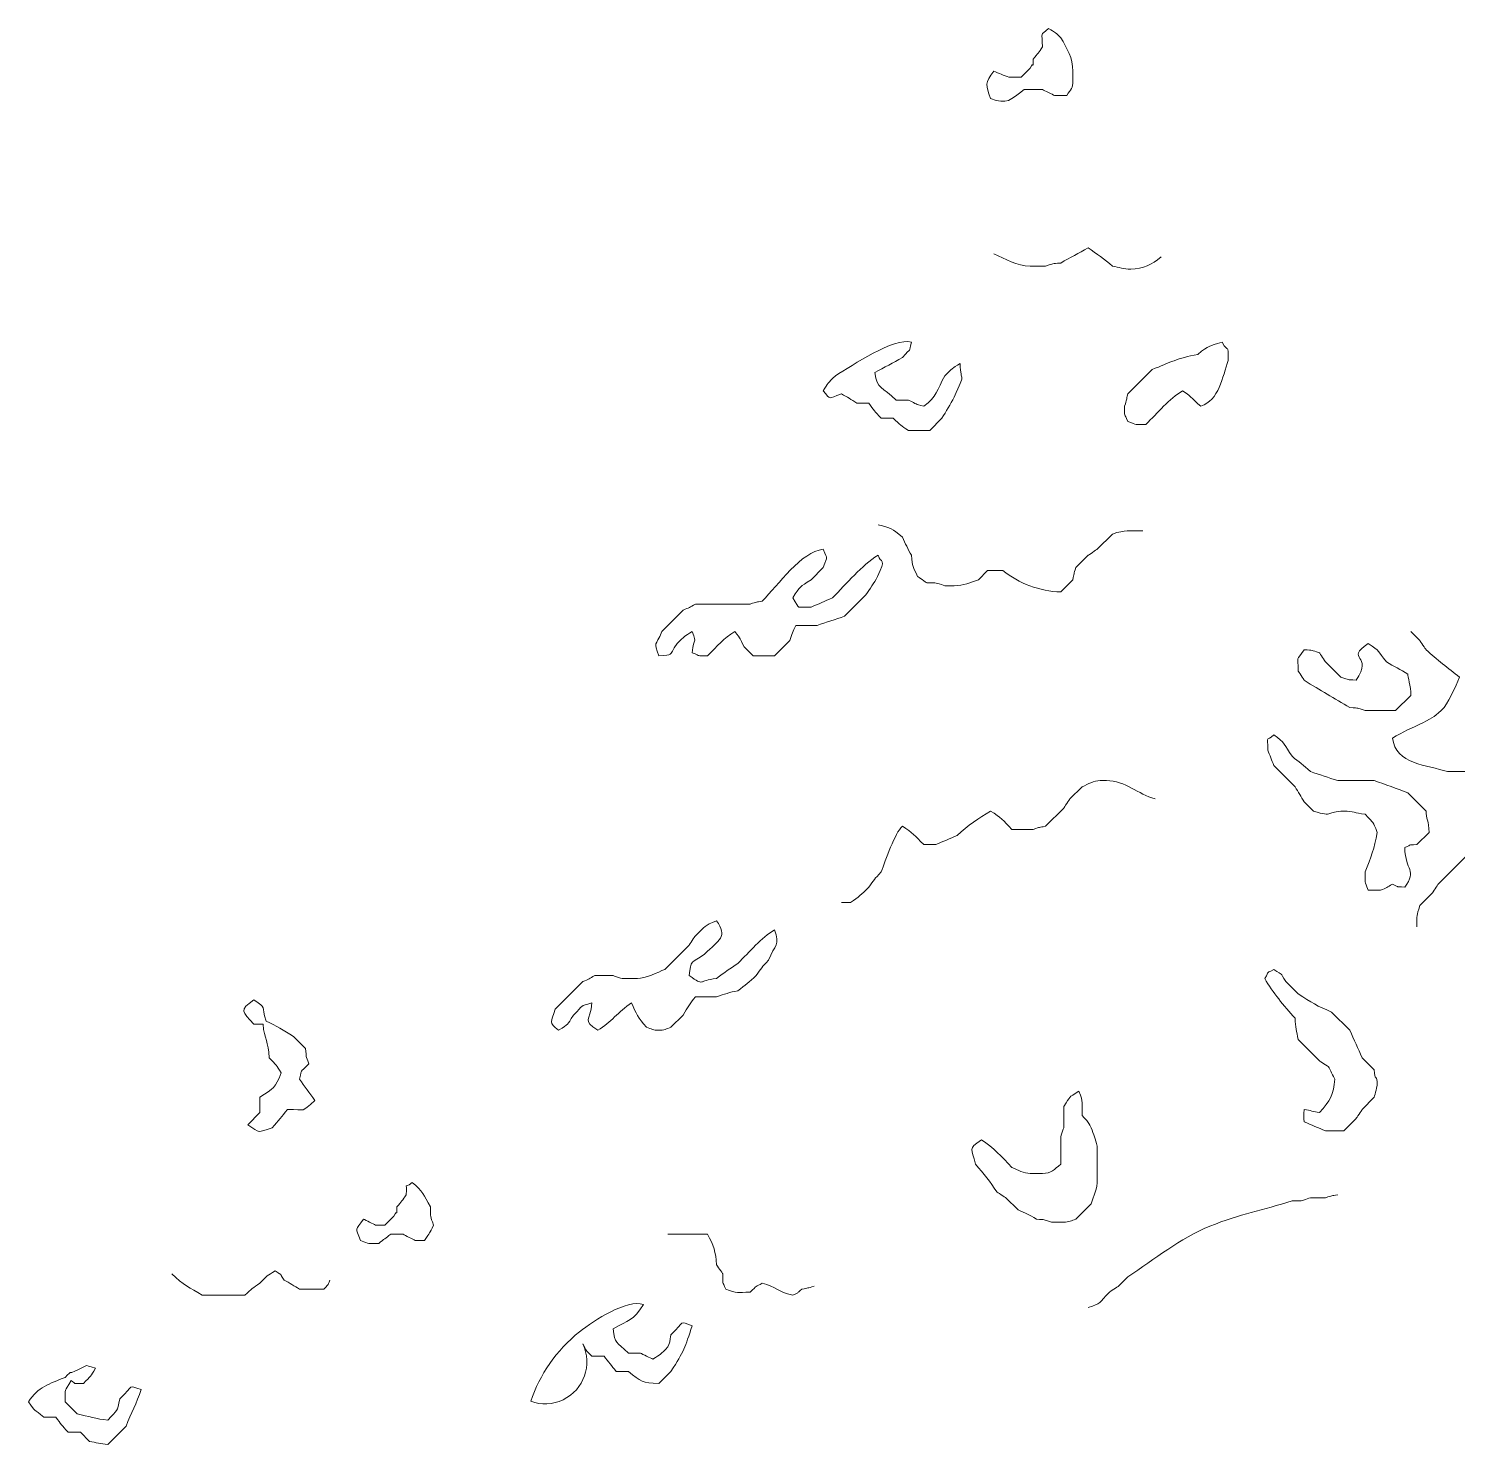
# Model space of a CAD drawing. Header units: millimetres. Extents: x -6423 to -1759, y 6 to 2012.
# Drawn here: x -2141.8 to -2071.4, y 1637.1 to 1706.8 of the extents above; entities that cross this region are included whole.
import ezdxf

# ---------------------------------------------------------------- set-up
doc = ezdxf.new("R2010")
doc.units = ezdxf.units.MM
doc.header["$MEASUREMENT"] = 0
doc.layers.add('layer 1', color=7, linetype='Continuous')

msp = doc.modelspace()

# ---------------------------------------------------------------- linework, layer by layer
at = {"layer": 'layer 1', "color": 177, "lineweight": 9}
for points, knots in [([(-2090.953, 1706.3425), (-2091.3046, 1706.6936), (-2091.2062, 1706.5832), (-2091.5527, 1706.7921), (-2091.5527, 1706.7921), (-2091.9938, 1706.4134), (-2091.8525, 1706.6787), (-2091.8525, 1705.8925), (-2091.8525, 1705.8925), (-2092.0342, 1705.6088), (-2092.0832, 1705.5646), (-2092.3024, 1705.293), (-2092.3024, 1705.293), (-2092.3024, 1704.6955), (-2092.2771, 1705.2496), (-2092.4523, 1704.8431), (-2092.4523, 1704.8431), (-2092.4523, 1704.8431), (-2092.902, 1704.3933), (-2092.902, 1704.3933), (-2092.902, 1704.3933), (-2092.902, 1704.3933), (-2093.5018, 1704.3934), (-2093.5018, 1704.3934), (-2093.5018, 1704.3934), (-2093.748, 1704.4941), (-2094.0044, 1704.594), (-2094.2514, 1704.693), (-2094.2514, 1704.693), (-2094.6756, 1704.098), (-2094.6651, 1704.0233), (-2094.4014, 1703.3437), (-2094.4014, 1703.3437), (-2093.6157, 1703.0389), (-2093.4144, 1703.2709), (-2092.7521, 1703.7935), (-2092.7521, 1703.7935), (-2092.7521, 1703.7935), (-2091.8525, 1703.7936), (-2091.8525, 1703.7936), (-2091.8525, 1703.7936), (-2091.7569, 1703.7393), (-2091.3567, 1703.5482), (-2091.253, 1703.4937), (-2091.253, 1703.4937), (-2091.253, 1703.4937), (-2090.6532, 1703.4938), (-2090.6532, 1703.4938), (-2090.6532, 1703.4938), (-2090.4538, 1703.8315), (-2090.3534, 1703.8138), (-2090.3534, 1704.2434), (-2090.3534, 1704.2434), (-2090.3534, 1704.2434), (-2090.3534, 1704.693), (-2090.3534, 1704.693), (-2090.3534, 1704.693), (-2090.3534, 1705.3378), (-2090.6439, 1705.8265), (-2090.953, 1706.3425)], [0, 0, 0, 0, 0.0625, 0.0625, 0.0625, 0.0625, 0.125, 0.125, 0.125, 0.125, 0.1875, 0.1875, 0.1875, 0.1875, 0.25, 0.25, 0.25, 0.25, 0.3125, 0.3125, 0.3125, 0.3125, 0.375, 0.375, 0.375, 0.375, 0.4375, 0.4375, 0.4375, 0.4375, 0.5, 0.5, 0.5, 0.5, 0.5625, 0.5625, 0.5625, 0.5625, 0.625, 0.625, 0.625, 0.625, 0.6875, 0.6875, 0.6875, 0.6875, 0.75, 0.75, 0.75, 0.75, 0.8125, 0.8125, 0.8125, 0.8125, 0.875, 0.875, 0.875, 0.875, 1, 1, 1, 1]), ([(-2094.2516, 1695.6977), (-2093.6555, 1695.4588), (-2093.1346, 1695.0979), (-2092.4523, 1695.098), (-2092.4523, 1695.098), (-2092.4523, 1695.098), (-2092.1525, 1695.0979), (-2092.1525, 1695.0979), (-2092.1525, 1695.0979), (-2092.1525, 1695.0979), (-2091.7027, 1695.0979), (-2091.7027, 1695.0979), (-2091.7027, 1695.0979), (-2091.2625, 1695.2436), (-2091.4268, 1695.2115), (-2090.953, 1695.2478), (-2090.953, 1695.2478), (-2090.4881, 1695.5262), (-2090.0685, 1695.7191), (-2089.6038, 1695.9976), (-2089.6038, 1695.9976), (-2089.1865, 1695.7153), (-2088.8061, 1695.4238), (-2088.4043, 1695.098), (-2088.4043, 1695.098), (-2088.072, 1695.0351), (-2087.8644, 1694.9481), (-2087.5048, 1694.9478), (-2087.5048, 1694.9478), (-2086.8695, 1694.9481), (-2086.4863, 1695.1682), (-2086.0054, 1695.5478)], [0, 0, 0, 0, 0.1111111, 0.1111111, 0.1111111, 0.1111111, 0.2222222, 0.2222222, 0.2222222, 0.2222222, 0.3333333, 0.3333333, 0.3333333, 0.3333333, 0.4444444, 0.4444444, 0.4444444, 0.4444444, 0.5555556, 0.5555556, 0.5555556, 0.5555556, 0.6666667, 0.6666667, 0.6666667, 0.6666667, 0.7777778, 0.7777778, 0.7777778, 0.7777778, 1, 1, 1, 1]), ([(-2095.9006, 1690.3002), (-2096.3261, 1690.0435), (-2096.264, 1690.0782), (-2096.6505, 1689.7006), (-2096.6505, 1689.7006), (-2097.0571, 1689.0213), (-2097.0545, 1688.6288), (-2097.6999, 1688.2014), (-2097.6999, 1688.2014), (-2098.1585, 1688.3259), (-2097.9988, 1688.2701), (-2098.4495, 1688.5009), (-2098.4495, 1688.5009), (-2098.4495, 1688.5009), (-2099.049, 1688.5012), (-2099.049, 1688.5012), (-2099.049, 1688.5012), (-2099.7301, 1689.1673), (-2100.0174, 1689.0278), (-2100.0985, 1689.8503), (-2100.0985, 1689.8503), (-2099.6337, 1690.1289), (-2099.2141, 1690.3217), (-2098.7492, 1690.6001), (-2098.7492, 1690.6001), (-2098.2425, 1691.1497), (-2098.4669, 1690.7672), (-2098.2994, 1691.3497), (-2098.2994, 1691.3497), (-2099.172, 1691.6024), (-2101.2015, 1690.2072), (-2102.0476, 1689.7006), (-2102.0476, 1689.7006), (-2102.4285, 1689.3196), (-2102.394, 1689.3648), (-2102.6473, 1688.9508), (-2102.6473, 1688.9508), (-2102.2433, 1688.4805), (-2102.4531, 1688.5723), (-2101.7477, 1688.8012), (-2101.7477, 1688.8012), (-2101.4602, 1688.6503), (-2101.2739, 1688.5316), (-2100.9981, 1688.3512), (-2100.9981, 1688.3512), (-2100.9981, 1688.3512), (-2100.3983, 1688.3513), (-2100.3983, 1688.3513), (-2100.3983, 1688.3513), (-2100.1542, 1687.9857), (-2100.1228, 1687.9525), (-2099.7988, 1687.6015), (-2099.7988, 1687.6015), (-2099.7988, 1687.6015), (-2099.199, 1687.6016), (-2099.199, 1687.6016), (-2099.199, 1687.6016), (-2098.8466, 1687.2769), (-2098.813, 1687.2475), (-2098.4495, 1687.0018), (-2098.4495, 1687.0018), (-2098.4495, 1687.0018), (-2097.3998, 1687.0019), (-2097.3998, 1687.0019), (-2097.3998, 1687.0019), (-2097.3998, 1687.0019), (-2096.8002, 1687.6015), (-2096.8002, 1687.6015), (-2096.8002, 1687.6015), (-2096.5907, 1687.9516), (-2096.3905, 1688.2958), (-2096.2005, 1688.6511), (-2096.2005, 1688.6511), (-2095.5945, 1689.9539), (-2095.9006, 1689.2744), (-2095.9006, 1690.3002)], [0, 0, 0, 0, 0.05, 0.05, 0.05, 0.05, 0.1, 0.1, 0.1, 0.1, 0.15, 0.15, 0.15, 0.15, 0.2, 0.2, 0.2, 0.2, 0.25, 0.25, 0.25, 0.25, 0.3, 0.3, 0.3, 0.3, 0.35, 0.35, 0.35, 0.35, 0.4, 0.4, 0.4, 0.4, 0.45, 0.45, 0.45, 0.45, 0.5, 0.5, 0.5, 0.5, 0.55, 0.55, 0.55, 0.55, 0.6, 0.6, 0.6, 0.6, 0.65, 0.65, 0.65, 0.65, 0.7, 0.7, 0.7, 0.7, 0.75, 0.75, 0.75, 0.75, 0.8, 0.8, 0.8, 0.8, 0.85, 0.85, 0.85, 0.85, 0.9, 0.9, 0.9, 0.9, 1, 1, 1, 1]), ([(-2083.007, 1691.3497), (-2083.6725, 1691.129), (-2083.6189, 1691.2143), (-2084.2063, 1690.7499), (-2084.2063, 1690.7499), (-2085.2098, 1690.5606), (-2085.559, 1690.3597), (-2086.4551, 1690.0005), (-2086.4551, 1690.0005), (-2086.4551, 1690.0005), (-2087.6547, 1688.8012), (-2087.6547, 1688.8012), (-2087.6547, 1688.8012), (-2087.7222, 1688.4789), (-2087.6913, 1688.5432), (-2087.8045, 1688.2014), (-2087.8045, 1688.2014), (-2087.8045, 1687.5988), (-2087.8306, 1687.9046), (-2087.6547, 1687.4518), (-2087.6547, 1687.4518), (-2087.1418, 1687.2526), (-2087.3714, 1687.3018), (-2086.7552, 1687.3016), (-2086.7552, 1687.3016), (-2086.1857, 1687.8712), (-2085.6004, 1688.5566), (-2084.956, 1688.9509), (-2084.956, 1688.9509), (-2084.4159, 1688.6132), (-2084.4868, 1688.5259), (-2084.0567, 1688.2012), (-2084.0567, 1688.2012), (-2083.1546, 1688.4662), (-2082.9842, 1689.6495), (-2082.7072, 1690.4502), (-2082.7072, 1690.4502), (-2082.7274, 1691.3817), (-2082.6616, 1690.7487), (-2083.007, 1691.3497)], [0, 0, 0, 0, 0.0909091, 0.0909091, 0.0909091, 0.0909091, 0.1818182, 0.1818182, 0.1818182, 0.1818182, 0.2727273, 0.2727273, 0.2727273, 0.2727273, 0.3636364, 0.3636364, 0.3636364, 0.3636364, 0.4545455, 0.4545455, 0.4545455, 0.4545455, 0.5454545, 0.5454545, 0.5454545, 0.5454545, 0.6363636, 0.6363636, 0.6363636, 0.6363636, 0.7272727, 0.7272727, 0.7272727, 0.7272727, 0.8181818, 0.8181818, 0.8181818, 0.8181818, 1, 1, 1, 1]), ([(-2099.9487, 1682.3543), (-2099.2969, 1682.217), (-2099.2767, 1682.1707), (-2098.7492, 1681.7545), (-2098.7492, 1681.7545), (-2098.6026, 1681.4393), (-2098.4765, 1681.162), (-2098.2994, 1680.8549), (-2098.2994, 1680.8549), (-2098.2546, 1680.2716), (-2098.2322, 1680.3056), (-2097.9999, 1679.8056), (-2097.9999, 1679.8056), (-2097.982, 1679.7957), (-2097.5754, 1679.5221), (-2097.5499, 1679.5054), (-2097.5499, 1679.5054), (-2096.9602, 1679.4926), (-2097.1796, 1679.5272), (-2096.6502, 1679.3557), (-2096.6502, 1679.3557), (-2096.6502, 1679.3557), (-2096.2005, 1679.3556), (-2096.2005, 1679.3556), (-2096.2005, 1679.3556), (-2095.7384, 1679.3557), (-2095.4016, 1679.5167), (-2095.0009, 1679.6554), (-2095.0009, 1679.6554), (-2095.0009, 1679.6554), (-2094.5513, 1680.1052), (-2094.5513, 1680.1052), (-2094.5513, 1680.1052), (-2094.5513, 1680.1052), (-2093.8016, 1680.1053), (-2093.8016, 1680.1053), (-2093.8016, 1680.1053), (-2093.0097, 1679.4804), (-2091.9922, 1679.0782), (-2090.9532, 1679.0558), (-2090.9532, 1679.0558), (-2090.9532, 1679.0558), (-2090.3534, 1679.6554), (-2090.3534, 1679.6554), (-2090.3534, 1679.6554), (-2090.2858, 1679.9774), (-2090.3167, 1679.9132), (-2090.2035, 1680.2554), (-2090.2035, 1680.2554), (-2090.2035, 1680.2554), (-2089.6037, 1680.8549), (-2089.6037, 1680.8549), (-2089.6037, 1680.8549), (-2089.5861, 1680.8645), (-2089.1794, 1681.1384), (-2089.1538, 1681.1547), (-2089.1538, 1681.1547), (-2089.1538, 1681.1547), (-2088.4043, 1681.9045), (-2088.4043, 1681.9045), (-2088.4043, 1681.9045), (-2087.758, 1682.114), (-2087.6118, 1682.0544), (-2086.905, 1682.0544)], [0, 0, 0, 0, 0.0588235, 0.0588235, 0.0588235, 0.0588235, 0.1176471, 0.1176471, 0.1176471, 0.1176471, 0.1764706, 0.1764706, 0.1764706, 0.1764706, 0.2352941, 0.2352941, 0.2352941, 0.2352941, 0.2941176, 0.2941176, 0.2941176, 0.2941176, 0.3529412, 0.3529412, 0.3529412, 0.3529412, 0.4117647, 0.4117647, 0.4117647, 0.4117647, 0.4705882, 0.4705882, 0.4705882, 0.4705882, 0.5294118, 0.5294118, 0.5294118, 0.5294118, 0.5882353, 0.5882353, 0.5882353, 0.5882353, 0.6470588, 0.6470588, 0.6470588, 0.6470588, 0.7058824, 0.7058824, 0.7058824, 0.7058824, 0.7647059, 0.7647059, 0.7647059, 0.7647059, 0.8235294, 0.8235294, 0.8235294, 0.8235294, 0.8823529, 0.8823529, 0.8823529, 0.8823529, 1, 1, 1, 1]), ([(-2099.9486, 1680.8549), (-2100.7573, 1680.36), (-2101.4913, 1679.462), (-2102.1974, 1678.756), (-2102.1974, 1678.756), (-2102.5637, 1678.6093), (-2102.8808, 1678.4529), (-2103.2469, 1678.3061), (-2103.2469, 1678.3061), (-2104.0539, 1678.3237), (-2103.7326, 1678.1461), (-2104.1465, 1678.7558), (-2104.1465, 1678.7558), (-2103.7779, 1679.3584), (-2103.8114, 1679.2741), (-2103.2469, 1679.6554), (-2103.2469, 1679.6554), (-2103.2469, 1679.6554), (-2102.6473, 1680.2554), (-2102.6473, 1680.2554), (-2102.6473, 1680.2554), (-2102.4295, 1680.9275), (-2102.4241, 1680.5456), (-2102.6473, 1681.1548), (-2102.6473, 1681.1548), (-2103.7277, 1681.0481), (-2104.861, 1679.3908), (-2105.6459, 1678.6059), (-2105.6459, 1678.6059), (-2105.9678, 1678.5386), (-2105.9037, 1678.5693), (-2106.2454, 1678.4563), (-2106.2454, 1678.4563), (-2106.2454, 1678.4563), (-2108.9441, 1678.456), (-2108.9441, 1678.456), (-2108.9441, 1678.456), (-2109.2341, 1678.2703), (-2109.2341, 1678.2832), (-2109.5439, 1678.1563), (-2109.5439, 1678.1563), (-2109.5439, 1678.1563), (-2110.5934, 1677.1069), (-2110.5934, 1677.1069), (-2110.5934, 1677.1069), (-2110.9019, 1676.3373), (-2111.0128, 1676.6428), (-2110.7432, 1675.9074), (-2110.7432, 1675.9074), (-2109.9802, 1675.9826), (-2110.3046, 1675.8399), (-2109.8437, 1676.507), (-2109.8437, 1676.507), (-2109.4628, 1676.888), (-2109.5079, 1676.8536), (-2109.0941, 1677.1069), (-2109.0941, 1677.1069), (-2108.8672, 1676.3778), (-2109.0284, 1676.9122), (-2109.0941, 1676.0574), (-2109.0941, 1676.0574), (-2108.6154, 1675.8673), (-2108.9509, 1675.9207), (-2108.3445, 1675.9072), (-2108.3445, 1675.9072), (-2107.8501, 1676.4017), (-2107.5619, 1676.7602), (-2106.9951, 1677.1067), (-2106.9951, 1677.1067), (-2106.6809, 1676.6755), (-2106.767, 1676.8122), (-2106.5454, 1676.3571), (-2106.5454, 1676.3571), (-2106.5454, 1676.3571), (-2106.0957, 1675.9074), (-2106.0957, 1675.9074), (-2106.0957, 1675.9074), (-2106.0957, 1675.9074), (-2105.0461, 1675.9074), (-2105.0461, 1675.9074), (-2105.0461, 1675.9074), (-2105.0461, 1675.9074), (-2104.2966, 1676.6569), (-2104.2966, 1676.6569), (-2104.2966, 1676.6569), (-2104.1918, 1676.9726), (-2104.1342, 1677.1111), (-2103.9966, 1677.4066), (-2103.9966, 1677.4066), (-2103.9966, 1677.4066), (-2102.9472, 1677.4065), (-2102.9472, 1677.4065), (-2102.9472, 1677.4065), (-2102.4987, 1677.5618), (-2102.0463, 1677.7013), (-2101.5979, 1677.8562), (-2101.5979, 1677.8562), (-2101.5979, 1677.8562), (-2100.5484, 1678.9059), (-2100.5484, 1678.9059), (-2100.5484, 1678.9059), (-2100.3462, 1679.2154), (-2100.1501, 1679.4696), (-2099.9798, 1679.8056), (-2099.9798, 1679.8056), (-2099.5087, 1680.7341), (-2099.8336, 1680.4654), (-2099.9486, 1680.8549)], [0, 0, 0, 0, 0.0357143, 0.0357143, 0.0357143, 0.0357143, 0.0714286, 0.0714286, 0.0714286, 0.0714286, 0.1071429, 0.1071429, 0.1071429, 0.1071429, 0.1428571, 0.1428571, 0.1428571, 0.1428571, 0.1785714, 0.1785714, 0.1785714, 0.1785714, 0.2142857, 0.2142857, 0.2142857, 0.2142857, 0.25, 0.25, 0.25, 0.25, 0.2857143, 0.2857143, 0.2857143, 0.2857143, 0.3214286, 0.3214286, 0.3214286, 0.3214286, 0.3571429, 0.3571429, 0.3571429, 0.3571429, 0.3928571, 0.3928571, 0.3928571, 0.3928571, 0.4285714, 0.4285714, 0.4285714, 0.4285714, 0.4642857, 0.4642857, 0.4642857, 0.4642857, 0.5, 0.5, 0.5, 0.5, 0.5357143, 0.5357143, 0.5357143, 0.5357143, 0.5714286, 0.5714286, 0.5714286, 0.5714286, 0.6071429, 0.6071429, 0.6071429, 0.6071429, 0.6428571, 0.6428571, 0.6428571, 0.6428571, 0.6785714, 0.6785714, 0.6785714, 0.6785714, 0.7142857, 0.7142857, 0.7142857, 0.7142857, 0.75, 0.75, 0.75, 0.75, 0.7857143, 0.7857143, 0.7857143, 0.7857143, 0.8214286, 0.8214286, 0.8214286, 0.8214286, 0.8571429, 0.8571429, 0.8571429, 0.8571429, 0.8928571, 0.8928571, 0.8928571, 0.8928571, 0.9285714, 0.9285714, 0.9285714, 0.9285714, 1, 1, 1, 1]), ([(-2073.7116, 1677.1067), (-2073.7116, 1677.1067), (-2073.2618, 1676.6569), (-2073.2618, 1676.6569), (-2073.2618, 1676.6569), (-2073.2521, 1676.6394), (-2072.9781, 1676.2326), (-2072.9618, 1676.2073), (-2072.9618, 1676.2073), (-2072.4302, 1675.7163), (-2071.8659, 1675.3064), (-2071.3128, 1674.858), (-2071.3128, 1674.858), (-2071.5325, 1674.3101), (-2071.7554, 1673.871), (-2072.0623, 1673.3587), (-2072.0623, 1673.3587), (-2072.5345, 1672.9227), (-2072.5832, 1672.8919), (-2073.1118, 1672.6089), (-2073.1118, 1672.6089), (-2073.6252, 1672.3702), (-2074.1174, 1672.1551), (-2074.6111, 1671.8592), (-2074.6111, 1671.8592), (-2074.4835, 1670.5658), (-2072.8713, 1670.5211), (-2071.9124, 1670.2103), (-2071.9124, 1670.2103), (-2071.9124, 1670.2103), (-2068.464, 1670.21), (-2068.464, 1670.21), (-2068.464, 1670.21), (-2068.4387, 1669.6096), (-2068.4668, 1669.6492), (-2068.764, 1669.0107), (-2068.764, 1669.0107), (-2069.0346, 1668.5049), (-2069.2866, 1668.1981), (-2069.5135, 1667.6614), (-2069.5135, 1667.6614), (-2069.8381, 1667.309), (-2069.8676, 1667.2755), (-2070.1135, 1666.9118), (-2070.1135, 1666.9118), (-2070.1135, 1666.9118), (-2072.3623, 1664.6627), (-2072.3623, 1664.6627), (-2072.3623, 1664.6627), (-2072.372, 1664.6454), (-2072.6457, 1664.2384), (-2072.662, 1664.2131), (-2072.662, 1664.2131), (-2072.662, 1664.2131), (-2073.2618, 1663.6133), (-2073.2618, 1663.6133), (-2073.2618, 1663.6133), (-2073.4419, 1663.0576), (-2073.4117, 1663.1843), (-2073.4117, 1662.5638)], [0, 0, 0, 0, 0.0625, 0.0625, 0.0625, 0.0625, 0.125, 0.125, 0.125, 0.125, 0.1875, 0.1875, 0.1875, 0.1875, 0.25, 0.25, 0.25, 0.25, 0.3125, 0.3125, 0.3125, 0.3125, 0.375, 0.375, 0.375, 0.375, 0.4375, 0.4375, 0.4375, 0.4375, 0.5, 0.5, 0.5, 0.5, 0.5625, 0.5625, 0.5625, 0.5625, 0.625, 0.625, 0.625, 0.625, 0.6875, 0.6875, 0.6875, 0.6875, 0.75, 0.75, 0.75, 0.75, 0.8125, 0.8125, 0.8125, 0.8125, 0.875, 0.875, 0.875, 0.875, 1, 1, 1, 1]), ([(-2073.8615, 1675.0077), (-2074.2283, 1675.2276), (-2074.5442, 1675.3878), (-2074.9109, 1675.6074), (-2074.9109, 1675.6074), (-2075.3543, 1676.1543), (-2075.202, 1676.1264), (-2075.8105, 1676.5071), (-2075.8105, 1676.5071), (-2077.0074, 1675.6949), (-2075.507, 1675.9759), (-2076.4105, 1674.7081), (-2076.4105, 1674.7081), (-2076.925, 1674.7484), (-2076.6803, 1674.7025), (-2077.1599, 1674.8578), (-2077.1599, 1674.8578), (-2077.1599, 1674.8578), (-2077.9094, 1675.6075), (-2077.9094, 1675.6075), (-2077.9094, 1675.6075), (-2077.919, 1675.6253), (-2078.1929, 1676.0317), (-2078.2095, 1676.0574), (-2078.2095, 1676.0574), (-2078.6496, 1676.2033), (-2078.485, 1676.1706), (-2078.959, 1676.2072), (-2078.959, 1676.2072), (-2079.3832, 1675.6117), (-2079.2588, 1675.9656), (-2079.2588, 1675.1578), (-2079.2588, 1675.1578), (-2079.2494, 1675.1399), (-2078.9752, 1674.7335), (-2078.959, 1674.7078), (-2078.959, 1674.7078), (-2078.1587, 1674.1845), (-2077.4948, 1673.8286), (-2076.7103, 1673.3587), (-2076.7103, 1673.3587), (-2076.1953, 1673.3182), (-2076.4398, 1673.364), (-2075.9605, 1673.2085), (-2075.9605, 1673.2085), (-2075.9605, 1673.2085), (-2074.4612, 1673.2085), (-2074.4612, 1673.2085), (-2074.4612, 1673.2085), (-2074.4612, 1673.2085), (-2073.7116, 1673.9585), (-2073.7116, 1673.9585), (-2073.7116, 1673.9585), (-2073.7116, 1674.4162), (-2073.8614, 1674.892), (-2073.8615, 1675.0077)], [0, 0, 0, 0, 0.0666667, 0.0666667, 0.0666667, 0.0666667, 0.1333333, 0.1333333, 0.1333333, 0.1333333, 0.2, 0.2, 0.2, 0.2, 0.2666667, 0.2666667, 0.2666667, 0.2666667, 0.3333333, 0.3333333, 0.3333333, 0.3333333, 0.4, 0.4, 0.4, 0.4, 0.4666667, 0.4666667, 0.4666667, 0.4666667, 0.5333333, 0.5333333, 0.5333333, 0.5333333, 0.6, 0.6, 0.6, 0.6, 0.6666667, 0.6666667, 0.6666667, 0.6666667, 0.7333333, 0.7333333, 0.7333333, 0.7333333, 0.8, 0.8, 0.8, 0.8, 0.8666667, 0.8666667, 0.8666667, 0.8666667, 1, 1, 1, 1]), ([(-2072.9618, 1668.2611), (-2072.9618, 1668.2611), (-2073.8614, 1669.1605), (-2073.8614, 1669.1605), (-2073.8614, 1669.1605), (-2074.4308, 1669.3891), (-2074.9323, 1669.5602), (-2075.5107, 1669.7603), (-2075.5107, 1669.7603), (-2075.5107, 1669.7603), (-2077.3098, 1669.7604), (-2077.3098, 1669.7604), (-2077.3098, 1669.7604), (-2077.7582, 1669.9156), (-2078.2106, 1670.0549), (-2078.6591, 1670.21), (-2078.6591, 1670.21), (-2079.008, 1670.5323), (-2079.2076, 1670.6748), (-2079.5588, 1670.9596), (-2079.5588, 1670.9596), (-2079.9215, 1671.5147), (-2079.9156, 1671.6497), (-2080.4582, 1672.0094), (-2080.4582, 1672.0094), (-2080.8744, 1671.6519), (-2080.7402, 1672.083), (-2080.7581, 1671.2598), (-2080.7581, 1671.2598), (-2080.6573, 1671.0135), (-2080.5575, 1670.7568), (-2080.4582, 1670.51), (-2080.4582, 1670.51), (-2080.4582, 1670.51), (-2079.4087, 1669.4604), (-2079.4087, 1669.4604), (-2079.4087, 1669.4604), (-2079.2552, 1669.2003), (-2079.1144, 1668.9704), (-2078.959, 1668.7109), (-2078.959, 1668.7109), (-2078.959, 1668.7109), (-2078.5091, 1668.2609), (-2078.5091, 1668.2609), (-2078.5091, 1668.2609), (-2077.4733, 1667.9252), (-2077.8883, 1668.2609), (-2077.0098, 1668.2609), (-2077.0098, 1668.2609), (-2076.5028, 1668.2611), (-2076.5039, 1668.1529), (-2075.9605, 1668.1114), (-2075.9605, 1668.1114), (-2075.4774, 1667.5878), (-2075.6159, 1667.8152), (-2075.3607, 1667.2116), (-2075.3607, 1667.2116), (-2075.5118, 1666.4119), (-2075.6671, 1665.994), (-2075.9605, 1665.2626), (-2075.9605, 1665.2626), (-2075.9605, 1664.6464), (-2076.0095, 1664.876), (-2075.8105, 1664.3632), (-2075.8105, 1664.3632), (-2075.8105, 1664.3632), (-2075.2108, 1664.3629), (-2075.2108, 1664.3629), (-2075.2108, 1664.3629), (-2074.8858, 1664.4797), (-2074.8945, 1664.4957), (-2074.6111, 1664.6628), (-2074.6111, 1664.6628), (-2074.1778, 1664.4762), (-2074.5567, 1664.5557), (-2074.0113, 1664.5131), (-2074.0113, 1664.5131), (-2073.3836, 1665.3939), (-2073.9856, 1665.2872), (-2074.0113, 1666.4618), (-2074.0113, 1666.4618), (-2073.5783, 1666.6487), (-2073.9569, 1666.5691), (-2073.4118, 1666.612), (-2073.4118, 1666.612), (-2073.4118, 1666.612), (-2072.812, 1667.2116), (-2072.812, 1667.2116), (-2072.812, 1667.2116), (-2072.8243, 1667.7759), (-2072.9618, 1667.8971), (-2072.9618, 1668.2611)], [0, 0, 0, 0, 0.0416667, 0.0416667, 0.0416667, 0.0416667, 0.0833333, 0.0833333, 0.0833333, 0.0833333, 0.125, 0.125, 0.125, 0.125, 0.1666667, 0.1666667, 0.1666667, 0.1666667, 0.2083333, 0.2083333, 0.2083333, 0.2083333, 0.25, 0.25, 0.25, 0.25, 0.2916667, 0.2916667, 0.2916667, 0.2916667, 0.3333333, 0.3333333, 0.3333333, 0.3333333, 0.375, 0.375, 0.375, 0.375, 0.4166667, 0.4166667, 0.4166667, 0.4166667, 0.4583333, 0.4583333, 0.4583333, 0.4583333, 0.5, 0.5, 0.5, 0.5, 0.5416667, 0.5416667, 0.5416667, 0.5416667, 0.5833333, 0.5833333, 0.5833333, 0.5833333, 0.625, 0.625, 0.625, 0.625, 0.6666667, 0.6666667, 0.6666667, 0.6666667, 0.7083333, 0.7083333, 0.7083333, 0.7083333, 0.75, 0.75, 0.75, 0.75, 0.7916667, 0.7916667, 0.7916667, 0.7916667, 0.8333333, 0.8333333, 0.8333333, 0.8333333, 0.875, 0.875, 0.875, 0.875, 0.9166667, 0.9166667, 0.9166667, 0.9166667, 1, 1, 1, 1]), ([(-2101.7477, 1663.7631), (-2101.7477, 1663.7631), (-2101.2979, 1663.7634), (-2101.2979, 1663.7634), (-2101.2979, 1663.7634), (-2100.8766, 1664.0479), (-2100.7927, 1664.1271), (-2100.3983, 1664.5129), (-2100.3983, 1664.5129), (-2100.1542, 1664.8784), (-2100.1228, 1664.9114), (-2099.7988, 1665.2626), (-2099.7988, 1665.2626), (-2099.5643, 1665.8468), (-2099.1255, 1667.1882), (-2098.7492, 1667.5116), (-2098.7492, 1667.5116), (-2098.244, 1667.2024), (-2098.1397, 1667.0519), (-2097.6996, 1666.6118), (-2097.6996, 1666.6118), (-2097.6996, 1666.6118), (-2097.1001, 1666.612), (-2097.1001, 1666.612), (-2097.1001, 1666.612), (-2096.7337, 1666.7589), (-2096.4167, 1666.9148), (-2096.0506, 1667.0616), (-2096.0506, 1667.0616), (-2095.5288, 1667.5436), (-2094.9805, 1667.9195), (-2094.4014, 1668.2611), (-2094.4014, 1668.2611), (-2093.8964, 1667.9522), (-2093.792, 1667.8016), (-2093.3519, 1667.3614), (-2093.3519, 1667.3614), (-2093.3519, 1667.3614), (-2092.3024, 1667.3614), (-2092.3024, 1667.3614), (-2092.3024, 1667.3614), (-2091.9339, 1667.494), (-2092.0456, 1667.4452), (-2091.7027, 1667.5116), (-2091.7027, 1667.5116), (-2091.7027, 1667.5116), (-2090.8031, 1668.4109), (-2090.8031, 1668.4109), (-2090.8031, 1668.4109), (-2090.7934, 1668.4288), (-2090.5197, 1668.8353), (-2090.5032, 1668.8609), (-2090.5032, 1668.8609), (-2090.5032, 1668.8609), (-2089.9037, 1669.4604), (-2089.9037, 1669.4604), (-2089.9037, 1669.4604), (-2089.5737, 1669.5927), (-2089.3527, 1669.7603), (-2089.004, 1669.7604), (-2089.004, 1669.7604), (-2089.004, 1669.7604), (-2088.7041, 1669.7604), (-2088.7041, 1669.7604), (-2088.7041, 1669.7604), (-2087.7581, 1669.7604), (-2087.1519, 1669.0857), (-2086.3053, 1668.8609)], [0, 0, 0, 0, 0.0555556, 0.0555556, 0.0555556, 0.0555556, 0.1111111, 0.1111111, 0.1111111, 0.1111111, 0.1666667, 0.1666667, 0.1666667, 0.1666667, 0.2222222, 0.2222222, 0.2222222, 0.2222222, 0.2777778, 0.2777778, 0.2777778, 0.2777778, 0.3333333, 0.3333333, 0.3333333, 0.3333333, 0.3888889, 0.3888889, 0.3888889, 0.3888889, 0.4444444, 0.4444444, 0.4444444, 0.4444444, 0.5, 0.5, 0.5, 0.5, 0.5555556, 0.5555556, 0.5555556, 0.5555556, 0.6111111, 0.6111111, 0.6111111, 0.6111111, 0.6666667, 0.6666667, 0.6666667, 0.6666667, 0.7222222, 0.7222222, 0.7222222, 0.7222222, 0.7777778, 0.7777778, 0.7777778, 0.7777778, 0.8333333, 0.8333333, 0.8333333, 0.8333333, 0.8888889, 0.8888889, 0.8888889, 0.8888889, 1, 1, 1, 1]), ([(-2114.0417, 1658.8156), (-2114.6825, 1658.6317), (-2114.4082, 1658.7375), (-2114.9412, 1658.2159), (-2114.9412, 1658.2159), (-2115.3089, 1657.6718), (-2115.118, 1657.8248), (-2115.6909, 1657.4664), (-2115.6909, 1657.4664), (-2116.1682, 1657.8763), (-2116.0624, 1657.8326), (-2115.8409, 1658.516), (-2115.8409, 1658.516), (-2115.8409, 1658.516), (-2114.4914, 1659.8652), (-2114.4914, 1659.8652), (-2114.4914, 1659.8652), (-2114.1665, 1659.9822), (-2114.1752, 1659.998), (-2113.8917, 1660.1649), (-2113.8917, 1660.1649), (-2113.8917, 1660.1649), (-2112.9923, 1660.1651), (-2112.9923, 1660.1651), (-2112.9923, 1660.1651), (-2112.9832, 1660.1609), (-2112.5674, 1660.0243), (-2112.5423, 1660.0152), (-2112.5423, 1660.0152), (-2112.5423, 1660.0152), (-2111.7927, 1660.0153), (-2111.7927, 1660.0153), (-2111.7927, 1660.0153), (-2111.4202, 1660.0152), (-2110.7922, 1660.3251), (-2110.4434, 1660.465), (-2110.4434, 1660.465), (-2110.4434, 1660.465), (-2109.2441, 1661.6645), (-2109.2441, 1661.6645), (-2109.2441, 1661.6645), (-2109.2344, 1661.6821), (-2108.9604, 1662.0887), (-2108.9441, 1662.1142), (-2108.9441, 1662.1142), (-2108.3953, 1662.6509), (-2108.5472, 1662.5879), (-2107.8948, 1662.8638), (-2107.8948, 1662.8638), (-2107.338, 1662.0579), (-2107.7657, 1661.9432), (-2108.4944, 1661.2145), (-2108.4944, 1661.2145), (-2109.1465, 1660.7739), (-2109.1667, 1660.9484), (-2109.2441, 1660.1651), (-2109.2441, 1660.1651), (-2108.4484, 1659.5982), (-2108.8553, 1659.9412), (-2107.8948, 1660.0153), (-2107.8948, 1660.0153), (-2107.5159, 1660.3225), (-2107.2372, 1660.5089), (-2106.8454, 1660.7647), (-2106.8454, 1660.7647), (-2106.2757, 1661.3341), (-2105.6904, 1662.0197), (-2105.0461, 1662.414), (-2105.0461, 1662.414), (-2104.7649, 1661.646), (-2105.0288, 1661.7055), (-2105.3461, 1660.9146), (-2105.3461, 1660.9146), (-2105.6705, 1660.5625), (-2105.6998, 1660.5288), (-2105.9456, 1660.1651), (-2105.9456, 1660.1651), (-2106.2947, 1659.8428), (-2106.494, 1659.7003), (-2106.8452, 1659.4154), (-2106.8452, 1659.4154), (-2107.2704, 1659.3351), (-2107.5008, 1659.2519), (-2107.8949, 1659.1157), (-2107.8949, 1659.1157), (-2107.8949, 1659.1157), (-2108.9443, 1659.1157), (-2108.9443, 1659.1157), (-2108.9443, 1659.1157), (-2109.2497, 1658.7283), (-2109.3054, 1658.6142), (-2109.5439, 1658.2159), (-2109.5439, 1658.2159), (-2109.5439, 1658.2159), (-2110.1438, 1657.6164), (-2110.1438, 1657.6164), (-2110.1438, 1657.6164), (-2110.3625, 1657.5376), (-2110.4857, 1657.4662), (-2110.7434, 1657.4662), (-2110.7434, 1657.4662), (-2111.0045, 1657.4662), (-2111.1195, 1657.5421), (-2111.343, 1657.6164), (-2111.343, 1657.6164), (-2111.7871, 1658.0975), (-2111.8459, 1658.2852), (-2112.0927, 1658.8157), (-2112.0927, 1658.8157), (-2112.7382, 1658.3794), (-2113.103, 1657.8572), (-2113.7419, 1657.4662), (-2113.7419, 1657.4662), (-2114.5366, 1658.0058), (-2114.1138, 1657.8771), (-2114.0417, 1658.8156)], [0, 0, 0, 0, 0.0333333, 0.0333333, 0.0333333, 0.0333333, 0.0666667, 0.0666667, 0.0666667, 0.0666667, 0.1, 0.1, 0.1, 0.1, 0.1333333, 0.1333333, 0.1333333, 0.1333333, 0.1666667, 0.1666667, 0.1666667, 0.1666667, 0.2, 0.2, 0.2, 0.2, 0.2333333, 0.2333333, 0.2333333, 0.2333333, 0.2666667, 0.2666667, 0.2666667, 0.2666667, 0.3, 0.3, 0.3, 0.3, 0.3333333, 0.3333333, 0.3333333, 0.3333333, 0.3666667, 0.3666667, 0.3666667, 0.3666667, 0.4, 0.4, 0.4, 0.4, 0.4333333, 0.4333333, 0.4333333, 0.4333333, 0.4666667, 0.4666667, 0.4666667, 0.4666667, 0.5, 0.5, 0.5, 0.5, 0.5333333, 0.5333333, 0.5333333, 0.5333333, 0.5666667, 0.5666667, 0.5666667, 0.5666667, 0.6, 0.6, 0.6, 0.6, 0.6333333, 0.6333333, 0.6333333, 0.6333333, 0.6666667, 0.6666667, 0.6666667, 0.6666667, 0.7, 0.7, 0.7, 0.7, 0.7333333, 0.7333333, 0.7333333, 0.7333333, 0.7666667, 0.7666667, 0.7666667, 0.7666667, 0.8, 0.8, 0.8, 0.8, 0.8333333, 0.8333333, 0.8333333, 0.8333333, 0.8666667, 0.8666667, 0.8666667, 0.8666667, 0.9, 0.9, 0.9, 0.9, 0.9333333, 0.9333333, 0.9333333, 0.9333333, 1, 1, 1, 1]), ([(-2075.5107, 1655.5174), (-2075.5107, 1655.5174), (-2076.1102, 1656.117), (-2076.1102, 1656.117), (-2076.1102, 1656.117), (-2076.2999, 1656.5899), (-2076.5204, 1656.9938), (-2076.71, 1657.4664), (-2076.71, 1657.4664), (-2076.71, 1657.4664), (-2077.6096, 1658.3659), (-2077.6096, 1658.3659), (-2077.6096, 1658.3659), (-2078.3067, 1658.6456), (-2078.6235, 1658.8501), (-2079.2588, 1659.2656), (-2079.2588, 1659.2656), (-2079.2588, 1659.2656), (-2079.8584, 1659.8652), (-2079.8584, 1659.8652), (-2079.8584, 1659.8652), (-2080.2049, 1660.3834), (-2079.9552, 1660.1316), (-2080.4582, 1660.4649), (-2080.4582, 1660.4649), (-2080.9548, 1660.1823), (-2080.6139, 1660.4645), (-2080.9081, 1660.0153), (-2080.9081, 1660.0153), (-2080.5068, 1659.3354), (-2079.971, 1658.6748), (-2079.4087, 1658.0662), (-2079.4087, 1658.0662), (-2079.3985, 1657.5989), (-2079.3387, 1657.439), (-2079.2588, 1657.0166), (-2079.2588, 1657.0166), (-2079.2588, 1657.0166), (-2078.2094, 1655.9671), (-2078.2094, 1655.9671), (-2078.2094, 1655.9671), (-2078.1917, 1655.9576), (-2077.7852, 1655.6836), (-2077.7595, 1655.6673), (-2077.7595, 1655.6673), (-2077.7051, 1655.5716), (-2077.5142, 1655.1713), (-2077.4598, 1655.0678), (-2077.4598, 1655.0678), (-2077.5193, 1654.2901), (-2077.6699, 1654.0028), (-2078.2094, 1653.4182), (-2078.2094, 1653.4182), (-2078.5088, 1653.4762), (-2078.6595, 1653.5118), (-2078.959, 1653.5684), (-2078.959, 1653.5684), (-2078.9754, 1653.3361), (-2079.0101, 1653.4154), (-2078.959, 1652.9686), (-2078.959, 1652.9686), (-2078.604, 1652.8036), (-2078.2719, 1652.6641), (-2077.9094, 1652.5187), (-2077.9094, 1652.5187), (-2077.9094, 1652.5187), (-2077.0098, 1652.5187), (-2077.0098, 1652.5187), (-2077.0098, 1652.5187), (-2077.0098, 1652.5187), (-2076.4102, 1653.1187), (-2076.4102, 1653.1187), (-2076.4102, 1653.1187), (-2076.4005, 1653.1364), (-2076.1266, 1653.5427), (-2076.1102, 1653.5684), (-2076.1102, 1653.5684), (-2076.1102, 1653.5684), (-2075.5107, 1654.168), (-2075.5107, 1654.168), (-2075.5107, 1654.168), (-2075.4776, 1654.3255), (-2075.3607, 1654.7596), (-2075.3607, 1654.7676), (-2075.3607, 1654.7676), (-2075.3607, 1655.3195), (-2075.5107, 1654.9653), (-2075.5107, 1655.5174)], [0, 0, 0, 0, 0.0434783, 0.0434783, 0.0434783, 0.0434783, 0.0869565, 0.0869565, 0.0869565, 0.0869565, 0.1304348, 0.1304348, 0.1304348, 0.1304348, 0.173913, 0.173913, 0.173913, 0.173913, 0.2173913, 0.2173913, 0.2173913, 0.2173913, 0.2608696, 0.2608696, 0.2608696, 0.2608696, 0.3043478, 0.3043478, 0.3043478, 0.3043478, 0.3478261, 0.3478261, 0.3478261, 0.3478261, 0.3913043, 0.3913043, 0.3913043, 0.3913043, 0.4347826, 0.4347826, 0.4347826, 0.4347826, 0.4782609, 0.4782609, 0.4782609, 0.4782609, 0.5217391, 0.5217391, 0.5217391, 0.5217391, 0.5652174, 0.5652174, 0.5652174, 0.5652174, 0.6086957, 0.6086957, 0.6086957, 0.6086957, 0.6521739, 0.6521739, 0.6521739, 0.6521739, 0.6956522, 0.6956522, 0.6956522, 0.6956522, 0.7391304, 0.7391304, 0.7391304, 0.7391304, 0.7826087, 0.7826087, 0.7826087, 0.7826087, 0.826087, 0.826087, 0.826087, 0.826087, 0.8695652, 0.8695652, 0.8695652, 0.8695652, 0.9130435, 0.9130435, 0.9130435, 0.9130435, 1, 1, 1, 1]), ([(-2127.6851, 1654.018), (-2127.942, 1654.3982), (-2128.1968, 1654.6787), (-2128.4346, 1655.0678), (-2128.4346, 1655.0678), (-2128.2707, 1655.6712), (-2128.4782, 1655.27), (-2127.9848, 1655.8171), (-2127.9848, 1655.8171), (-2128.1309, 1656.2571), (-2128.0984, 1656.093), (-2128.1347, 1656.5669), (-2128.1347, 1656.5669), (-2128.1347, 1656.5669), (-2128.7346, 1657.1667), (-2128.7346, 1657.1667), (-2128.7346, 1657.1667), (-2129.2022, 1657.4469), (-2129.5846, 1657.7049), (-2130.0837, 1657.9163), (-2130.0837, 1657.9163), (-2130.351, 1658.7403), (-2130.0093, 1658.5082), (-2130.6835, 1658.9656), (-2130.6835, 1658.9656), (-2131.4294, 1658.4594), (-2131.259, 1658.4046), (-2130.6835, 1657.7662), (-2130.6835, 1657.7662), (-2130.6835, 1657.7662), (-2130.2337, 1657.7663), (-2130.2337, 1657.7663), (-2130.2337, 1657.7663), (-2130.1766, 1657.0195), (-2129.9512, 1656.9194), (-2129.9338, 1656.117), (-2129.9338, 1656.117), (-2129.5529, 1655.736), (-2129.5875, 1655.7812), (-2129.3341, 1655.3673), (-2129.3341, 1655.3673), (-2129.6525, 1654.6144), (-2129.6985, 1654.6311), (-2130.3835, 1654.168), (-2130.3835, 1654.168), (-2130.3835, 1654.168), (-2130.3835, 1653.4182), (-2130.3835, 1653.4182), (-2130.3835, 1653.4182), (-2130.3835, 1653.4182), (-2130.9834, 1652.8188), (-2130.9834, 1652.8188), (-2130.9834, 1652.8188), (-2130.3655, 1652.3786), (-2130.5284, 1652.4273), (-2129.784, 1652.6689), (-2129.784, 1652.6689), (-2129.4617, 1653.0177), (-2129.319, 1653.2171), (-2129.0341, 1653.5683), (-2129.0341, 1653.5683), (-2128.0896, 1653.5684), (-2128.376, 1653.3951), (-2127.6851, 1654.018)], [0, 0, 0, 0, 0.0588235, 0.0588235, 0.0588235, 0.0588235, 0.1176471, 0.1176471, 0.1176471, 0.1176471, 0.1764706, 0.1764706, 0.1764706, 0.1764706, 0.2352941, 0.2352941, 0.2352941, 0.2352941, 0.2941176, 0.2941176, 0.2941176, 0.2941176, 0.3529412, 0.3529412, 0.3529412, 0.3529412, 0.4117647, 0.4117647, 0.4117647, 0.4117647, 0.4705882, 0.4705882, 0.4705882, 0.4705882, 0.5294118, 0.5294118, 0.5294118, 0.5294118, 0.5882353, 0.5882353, 0.5882353, 0.5882353, 0.6470588, 0.6470588, 0.6470588, 0.6470588, 0.7058824, 0.7058824, 0.7058824, 0.7058824, 0.7647059, 0.7647059, 0.7647059, 0.7647059, 0.8235294, 0.8235294, 0.8235294, 0.8235294, 0.8823529, 0.8823529, 0.8823529, 0.8823529, 1, 1, 1, 1]), ([(-2089.4538, 1652.6686), (-2089.6775, 1653.0616), (-2089.5651, 1652.901), (-2089.9037, 1653.2686), (-2089.9037, 1653.2686), (-2089.9037, 1653.9178), (-2089.8306, 1653.894), (-2090.0534, 1654.468), (-2090.0534, 1654.468), (-2090.6265, 1654.1094), (-2090.4354, 1654.2622), (-2090.8034, 1653.7182), (-2090.8034, 1653.7182), (-2090.8034, 1653.7182), (-2090.8031, 1652.6686), (-2090.8031, 1652.6686), (-2090.8031, 1652.6686), (-2090.8074, 1652.6596), (-2090.9439, 1652.2441), (-2090.953, 1652.2189), (-2090.953, 1652.2189), (-2090.953, 1652.2189), (-2090.9532, 1650.8696), (-2090.9532, 1650.8696), (-2090.9532, 1650.8696), (-2091.2843, 1650.6083), (-2091.4073, 1650.42), (-2091.8525, 1650.4198), (-2091.8525, 1650.4198), (-2091.8525, 1650.4198), (-2092.4523, 1650.42), (-2092.4523, 1650.42), (-2092.4523, 1650.42), (-2092.8009, 1650.4198), (-2093.022, 1650.5874), (-2093.352, 1650.7195), (-2093.352, 1650.7195), (-2093.8725, 1651.2402), (-2094.2584, 1651.7064), (-2094.8513, 1652.0689), (-2094.8513, 1652.0689), (-2095.5701, 1651.5811), (-2095.3096, 1651.7096), (-2095.151, 1650.8696), (-2095.151, 1650.8696), (-2094.7404, 1650.4248), (-2094.4235, 1649.9971), (-2094.1015, 1649.5204), (-2094.1015, 1649.5204), (-2094.0841, 1649.5107), (-2093.6771, 1649.2367), (-2093.6519, 1649.2207), (-2093.6519, 1649.2207), (-2093.6519, 1649.2207), (-2093.0521, 1648.6206), (-2093.0521, 1648.6206), (-2093.0521, 1648.6206), (-2092.6495, 1648.4591), (-2092.5287, 1648.3963), (-2092.1525, 1648.171), (-2092.1525, 1648.171), (-2091.6378, 1648.1305), (-2091.8822, 1648.1764), (-2091.4029, 1648.0211), (-2091.4029, 1648.0211), (-2091.4029, 1648.0211), (-2090.953, 1648.0211), (-2090.953, 1648.0211), (-2090.953, 1648.0211), (-2090.953, 1648.0211), (-2090.8031, 1648.0211), (-2090.8031, 1648.0211), (-2090.8031, 1648.0211), (-2090.5422, 1648.021), (-2090.4272, 1648.0967), (-2090.2036, 1648.1709), (-2090.2036, 1648.1709), (-2090.2036, 1648.1709), (-2089.4538, 1648.9207), (-2089.4538, 1648.9207), (-2089.4538, 1648.9207), (-2089.3152, 1649.3212), (-2089.1538, 1649.6578), (-2089.1538, 1650.12), (-2089.1538, 1650.12), (-2089.1538, 1650.12), (-2089.1538, 1651.3193), (-2089.1538, 1651.3193), (-2089.1538, 1651.3193), (-2089.1538, 1651.3193), (-2089.1538, 1651.7692), (-2089.1538, 1651.7692), (-2089.1538, 1651.7692), (-2089.2689, 1652.1239), (-2089.3158, 1652.3216), (-2089.4538, 1652.6686)], [0, 0, 0, 0, 0.04, 0.04, 0.04, 0.04, 0.08, 0.08, 0.08, 0.08, 0.12, 0.12, 0.12, 0.12, 0.16, 0.16, 0.16, 0.16, 0.2, 0.2, 0.2, 0.2, 0.24, 0.24, 0.24, 0.24, 0.28, 0.28, 0.28, 0.28, 0.32, 0.32, 0.32, 0.32, 0.36, 0.36, 0.36, 0.36, 0.4, 0.4, 0.4, 0.4, 0.44, 0.44, 0.44, 0.44, 0.48, 0.48, 0.48, 0.48, 0.52, 0.52, 0.52, 0.52, 0.56, 0.56, 0.56, 0.56, 0.6, 0.6, 0.6, 0.6, 0.64, 0.64, 0.64, 0.64, 0.68, 0.68, 0.68, 0.68, 0.72, 0.72, 0.72, 0.72, 0.76, 0.76, 0.76, 0.76, 0.8, 0.8, 0.8, 0.8, 0.84, 0.84, 0.84, 0.84, 0.88, 0.88, 0.88, 0.88, 0.92, 0.92, 0.92, 0.92, 1, 1, 1, 1]), ([(-2121.9877, 1648.7708), (-2122.3325, 1649.3464), (-2122.3646, 1649.5759), (-2122.8872, 1649.97), (-2122.8872, 1649.97), (-2123.355, 1649.5827), (-2123.1088, 1650.1481), (-2123.1874, 1649.3704), (-2123.1874, 1649.3704), (-2123.3688, 1649.0866), (-2123.418, 1649.0425), (-2123.637, 1648.7708), (-2123.637, 1648.7708), (-2123.637, 1648.1732), (-2123.6118, 1648.7275), (-2123.7868, 1648.3211), (-2123.7868, 1648.3211), (-2123.7868, 1648.3211), (-2124.2368, 1647.871), (-2124.2368, 1647.871), (-2124.2368, 1647.871), (-2124.2368, 1647.871), (-2124.6866, 1647.8713), (-2124.6866, 1647.8713), (-2124.6866, 1647.8713), (-2124.7821, 1647.9255), (-2125.1821, 1648.1163), (-2125.2862, 1648.1709), (-2125.2862, 1648.1709), (-2125.7021, 1647.5871), (-2125.699, 1647.7984), (-2125.4361, 1647.1213), (-2125.4361, 1647.1213), (-2124.9232, 1646.9224), (-2125.1528, 1646.9717), (-2124.5365, 1646.9717), (-2124.5365, 1646.9717), (-2124.2671, 1647.1845), (-2124.2107, 1647.2382), (-2123.9369, 1647.4213), (-2123.9369, 1647.4213), (-2123.9369, 1647.4213), (-2123.3371, 1647.4214), (-2123.3371, 1647.4214), (-2123.3371, 1647.4214), (-2123.2415, 1647.3667), (-2122.8412, 1647.1759), (-2122.7374, 1647.1213), (-2122.7374, 1647.1213), (-2122.7374, 1647.1213), (-2122.2877, 1647.1213), (-2122.2877, 1647.1213), (-2122.2877, 1647.1213), (-2121.9733, 1647.5527), (-2122.0594, 1647.4162), (-2121.838, 1647.8713), (-2121.838, 1647.8713), (-2121.9985, 1648.3668), (-2121.9879, 1648.2049), (-2121.9877, 1648.7708)], [0, 0, 0, 0, 0.0625, 0.0625, 0.0625, 0.0625, 0.125, 0.125, 0.125, 0.125, 0.1875, 0.1875, 0.1875, 0.1875, 0.25, 0.25, 0.25, 0.25, 0.3125, 0.3125, 0.3125, 0.3125, 0.375, 0.375, 0.375, 0.375, 0.4375, 0.4375, 0.4375, 0.4375, 0.5, 0.5, 0.5, 0.5, 0.5625, 0.5625, 0.5625, 0.5625, 0.625, 0.625, 0.625, 0.625, 0.6875, 0.6875, 0.6875, 0.6875, 0.75, 0.75, 0.75, 0.75, 0.8125, 0.8125, 0.8125, 0.8125, 0.875, 0.875, 0.875, 0.875, 1, 1, 1, 1]), ([(-2089.6037, 1643.8233), (-2088.9427, 1644.0133), (-2089.0809, 1644.0461), (-2088.5543, 1644.5727), (-2088.5543, 1644.5727), (-2088.5366, 1644.5824), (-2088.1301, 1644.8564), (-2088.1046, 1644.8727), (-2088.1046, 1644.8727), (-2088.1046, 1644.8727), (-2087.6547, 1645.3224), (-2087.6547, 1645.3224), (-2087.6547, 1645.3224), (-2086.3246, 1646.2212), (-2085.0792, 1647.2112), (-2083.6069, 1647.8205), (-2083.6069, 1647.8205), (-2082.1352, 1648.4296), (-2080.9854, 1648.608), (-2079.5588, 1649.0705), (-2079.5588, 1649.0705), (-2079.5588, 1649.0705), (-2079.1089, 1649.0705), (-2079.1089, 1649.0705), (-2079.1089, 1649.0705), (-2079.0999, 1649.0746), (-2078.6842, 1649.2115), (-2078.6593, 1649.2207), (-2078.6593, 1649.2207), (-2078.6593, 1649.2207), (-2077.9094, 1649.2204), (-2077.9094, 1649.2204), (-2077.9094, 1649.2204), (-2077.5409, 1649.3528), (-2077.6525, 1649.3042), (-2077.3099, 1649.3704)], [0, 0, 0, 0, 0.1, 0.1, 0.1, 0.1, 0.2, 0.2, 0.2, 0.2, 0.3, 0.3, 0.3, 0.3, 0.4, 0.4, 0.4, 0.4, 0.5, 0.5, 0.5, 0.5, 0.6, 0.6, 0.6, 0.6, 0.7, 0.7, 0.7, 0.7, 0.8, 0.8, 0.8, 0.8, 1, 1, 1, 1]), ([(-2110.2935, 1647.4213), (-2110.2935, 1647.4213), (-2108.3445, 1647.4213), (-2108.3445, 1647.4213), (-2108.3445, 1647.4213), (-2108.0421, 1646.8975), (-2107.9429, 1646.5511), (-2107.8948, 1645.9222), (-2107.8948, 1645.9222), (-2107.8851, 1645.9047), (-2107.6111, 1645.4977), (-2107.5948, 1645.4724), (-2107.5948, 1645.4724), (-2107.5948, 1644.87), (-2107.6209, 1645.1756), (-2107.445, 1644.7229), (-2107.445, 1644.7229), (-2106.8709, 1644.5001), (-2106.8946, 1644.5728), (-2106.2454, 1644.5728), (-2106.2454, 1644.5728), (-2105.8941, 1644.9242), (-2105.9925, 1644.8135), (-2105.6459, 1645.0224), (-2105.6459, 1645.0224), (-2104.9616, 1644.8408), (-2104.9078, 1644.5833), (-2104.1465, 1644.4227), (-2104.1465, 1644.4227), (-2103.7795, 1644.5898), (-2104.0008, 1644.4824), (-2103.6968, 1644.7229), (-2103.6968, 1644.7229), (-2103.3747, 1644.7901), (-2103.4389, 1644.7595), (-2103.097, 1644.8727)], [0, 0, 0, 0, 0.1, 0.1, 0.1, 0.1, 0.2, 0.2, 0.2, 0.2, 0.3, 0.3, 0.3, 0.3, 0.4, 0.4, 0.4, 0.4, 0.5, 0.5, 0.5, 0.5, 0.6, 0.6, 0.6, 0.6, 0.7, 0.7, 0.7, 0.7, 0.8, 0.8, 0.8, 0.8, 1, 1, 1, 1]), ([(-2134.7316, 1645.4724), (-2134.1544, 1644.9394), (-2133.8508, 1644.7935), (-2133.2322, 1644.4228), (-2133.2322, 1644.4228), (-2133.2322, 1644.4228), (-2131.1335, 1644.4227), (-2131.1335, 1644.4227), (-2131.1335, 1644.4227), (-2130.7809, 1644.7476), (-2130.7472, 1644.7768), (-2130.3835, 1645.0226), (-2130.3835, 1645.0226), (-2130.0026, 1645.4033), (-2130.0479, 1645.3692), (-2129.6339, 1645.6222), (-2129.6339, 1645.6222), (-2129.1703, 1645.2884), (-2129.525, 1645.6423), (-2129.1842, 1645.1724), (-2129.1842, 1645.1724), (-2128.924, 1645.0191), (-2128.6939, 1644.8782), (-2128.4346, 1644.7229), (-2128.4346, 1644.7229), (-2128.4346, 1644.7229), (-2127.2355, 1644.7229), (-2127.2355, 1644.7229), (-2127.2355, 1644.7229), (-2126.9235, 1645.0341), (-2127.0369, 1644.9939), (-2126.9352, 1645.1724)], [0, 0, 0, 0, 0.1111111, 0.1111111, 0.1111111, 0.1111111, 0.2222222, 0.2222222, 0.2222222, 0.2222222, 0.3333333, 0.3333333, 0.3333333, 0.3333333, 0.4444444, 0.4444444, 0.4444444, 0.4444444, 0.5555556, 0.5555556, 0.5555556, 0.5555556, 0.6666667, 0.6666667, 0.6666667, 0.6666667, 0.7777778, 0.7777778, 0.7777778, 0.7777778, 1, 1, 1, 1]), ([(-2114.4914, 1642.0242), (-2114.2842, 1641.6601), (-2114.3915, 1641.7741), (-2114.0417, 1641.4244), (-2114.0417, 1641.4244), (-2114.0417, 1641.4244), (-2113.4419, 1641.4241), (-2113.4419, 1641.4241), (-2113.4419, 1641.4241), (-2113.2179, 1641.1468), (-2113.0671, 1640.9519), (-2112.8423, 1640.6748), (-2112.8423, 1640.6748), (-2112.8423, 1640.6748), (-2112.2426, 1640.6746), (-2112.2426, 1640.6746), (-2112.2426, 1640.6746), (-2111.6239, 1640.1863), (-2111.5507, 1640.0924), (-2110.7432, 1640.0749), (-2110.7432, 1640.0749), (-2110.7432, 1640.0749), (-2110.1438, 1640.6748), (-2110.1438, 1640.6748), (-2110.1438, 1640.6748), (-2109.4977, 1641.6625), (-2109.4628, 1641.8579), (-2109.0941, 1642.9237), (-2109.0941, 1642.9237), (-2109.7971, 1643.1272), (-2109.4194, 1643.1822), (-2110.1437, 1642.4739), (-2110.1437, 1642.4739), (-2110.2097, 1642.1312), (-2110.1611, 1642.2425), (-2110.2935, 1641.8741), (-2110.2935, 1641.8741), (-2110.6796, 1641.4961), (-2110.6175, 1641.5312), (-2111.0432, 1641.2742), (-2111.0432, 1641.2742), (-2111.1471, 1641.3288), (-2111.5472, 1641.5196), (-2111.6428, 1641.5743), (-2111.6428, 1641.5743), (-2111.6428, 1641.5743), (-2112.2426, 1641.5742), (-2112.2426, 1641.5742), (-2112.2426, 1641.5742), (-2112.8404, 1642.1722), (-2112.9157, 1641.9986), (-2112.9922, 1642.7738), (-2112.9922, 1642.7738), (-2112.2195, 1643.2363), (-2112.0108, 1643.1267), (-2111.4931, 1643.9731), (-2111.4931, 1643.9731), (-2112.3244, 1644.2317), (-2113.92, 1643.1931), (-2114.6415, 1642.6237), (-2114.6415, 1642.6237), (-2115.8014, 1641.7082), (-2116.6092, 1640.508), (-2117.0438, 1639.1988), (-2117.0438, 1639.1988), (-2116.5414, 1639.0169), (-2115.9692, 1639.029), (-2115.4517, 1639.2784), (-2115.4517, 1639.2784), (-2114.4311, 1639.7701), (-2113.9998, 1641.0036), (-2114.4914, 1642.0242)], [0, 0, 0, 0, 0.0526316, 0.0526316, 0.0526316, 0.0526316, 0.1052632, 0.1052632, 0.1052632, 0.1052632, 0.1578947, 0.1578947, 0.1578947, 0.1578947, 0.2105263, 0.2105263, 0.2105263, 0.2105263, 0.2631579, 0.2631579, 0.2631579, 0.2631579, 0.3157895, 0.3157895, 0.3157895, 0.3157895, 0.3684211, 0.3684211, 0.3684211, 0.3684211, 0.4210526, 0.4210526, 0.4210526, 0.4210526, 0.4736842, 0.4736842, 0.4736842, 0.4736842, 0.5263158, 0.5263158, 0.5263158, 0.5263158, 0.5789474, 0.5789474, 0.5789474, 0.5789474, 0.6315789, 0.6315789, 0.6315789, 0.6315789, 0.6842105, 0.6842105, 0.6842105, 0.6842105, 0.7368421, 0.7368421, 0.7368421, 0.7368421, 0.7894737, 0.7894737, 0.7894737, 0.7894737, 0.8421053, 0.8421053, 0.8421053, 0.8421053, 0.8947368, 0.8947368, 0.8947368, 0.8947368, 1, 1, 1, 1]), ([(-2136.2306, 1639.7751), (-2136.9338, 1639.9789), (-2136.5561, 1640.0337), (-2137.2801, 1639.3252), (-2137.2801, 1639.3252), (-2137.427, 1638.6289), (-2137.3816, 1638.8157), (-2137.8799, 1638.276), (-2137.8799, 1638.276), (-2138.448, 1638.3195), (-2138.8343, 1638.4728), (-2139.379, 1638.5757), (-2139.379, 1638.5757), (-2139.379, 1638.5757), (-2139.9788, 1639.1753), (-2139.9788, 1639.1753), (-2139.9788, 1639.1753), (-2139.9626, 1639.9272), (-2140.0434, 1639.5937), (-2139.679, 1640.225), (-2139.679, 1640.225), (-2139.3739, 1640.0242), (-2139.7024, 1640.0886), (-2139.0794, 1640.0749), (-2139.0794, 1640.0749), (-2138.6985, 1640.456), (-2138.7329, 1640.4108), (-2138.4797, 1640.8246), (-2138.4797, 1640.8246), (-2139.1634, 1641.0376), (-2138.7295, 1640.9954), (-2139.5291, 1640.6748), (-2139.5291, 1640.6748), (-2139.7947, 1640.5334), (-2139.5792, 1640.7801), (-2139.9788, 1640.3746), (-2139.9788, 1640.3746), (-2140.7398, 1640.0697), (-2141.3271, 1639.8962), (-2141.7782, 1639.1753), (-2141.7782, 1639.1753), (-2141.4352, 1638.6581), (-2141.5359, 1638.8374), (-2141.0284, 1638.4259), (-2141.0284, 1638.4259), (-2141.0284, 1638.4259), (-2140.4287, 1638.4258), (-2140.4287, 1638.4258), (-2140.4287, 1638.4258), (-2140.1844, 1638.0605), (-2140.1531, 1638.0274), (-2139.8289, 1637.6759), (-2139.8289, 1637.6759), (-2139.8289, 1637.6759), (-2139.2293, 1637.6762), (-2139.2293, 1637.6762), (-2139.2293, 1637.6762), (-2139.2293, 1637.6762), (-2138.7795, 1637.2262), (-2138.7795, 1637.2262), (-2138.7795, 1637.2262), (-2138.4461, 1637.1634), (-2138.2361, 1637.1038), (-2137.8799, 1637.0765), (-2137.8799, 1637.0765), (-2137.8799, 1637.0765), (-2136.9804, 1637.976), (-2136.9804, 1637.976), (-2136.9804, 1637.976), (-2136.7219, 1638.6207), (-2136.4662, 1639.0949), (-2136.2306, 1639.7751)], [0, 0, 0, 0, 0.0526316, 0.0526316, 0.0526316, 0.0526316, 0.1052632, 0.1052632, 0.1052632, 0.1052632, 0.1578947, 0.1578947, 0.1578947, 0.1578947, 0.2105263, 0.2105263, 0.2105263, 0.2105263, 0.2631579, 0.2631579, 0.2631579, 0.2631579, 0.3157895, 0.3157895, 0.3157895, 0.3157895, 0.3684211, 0.3684211, 0.3684211, 0.3684211, 0.4210526, 0.4210526, 0.4210526, 0.4210526, 0.4736842, 0.4736842, 0.4736842, 0.4736842, 0.5263158, 0.5263158, 0.5263158, 0.5263158, 0.5789474, 0.5789474, 0.5789474, 0.5789474, 0.6315789, 0.6315789, 0.6315789, 0.6315789, 0.6842105, 0.6842105, 0.6842105, 0.6842105, 0.7368421, 0.7368421, 0.7368421, 0.7368421, 0.7894737, 0.7894737, 0.7894737, 0.7894737, 0.8421053, 0.8421053, 0.8421053, 0.8421053, 0.8947368, 0.8947368, 0.8947368, 0.8947368, 1, 1, 1, 1])]:
    msp.add_open_spline(points, degree=3, knots=knots, dxfattribs=at)

doc.saveas('drawing.dxf')
